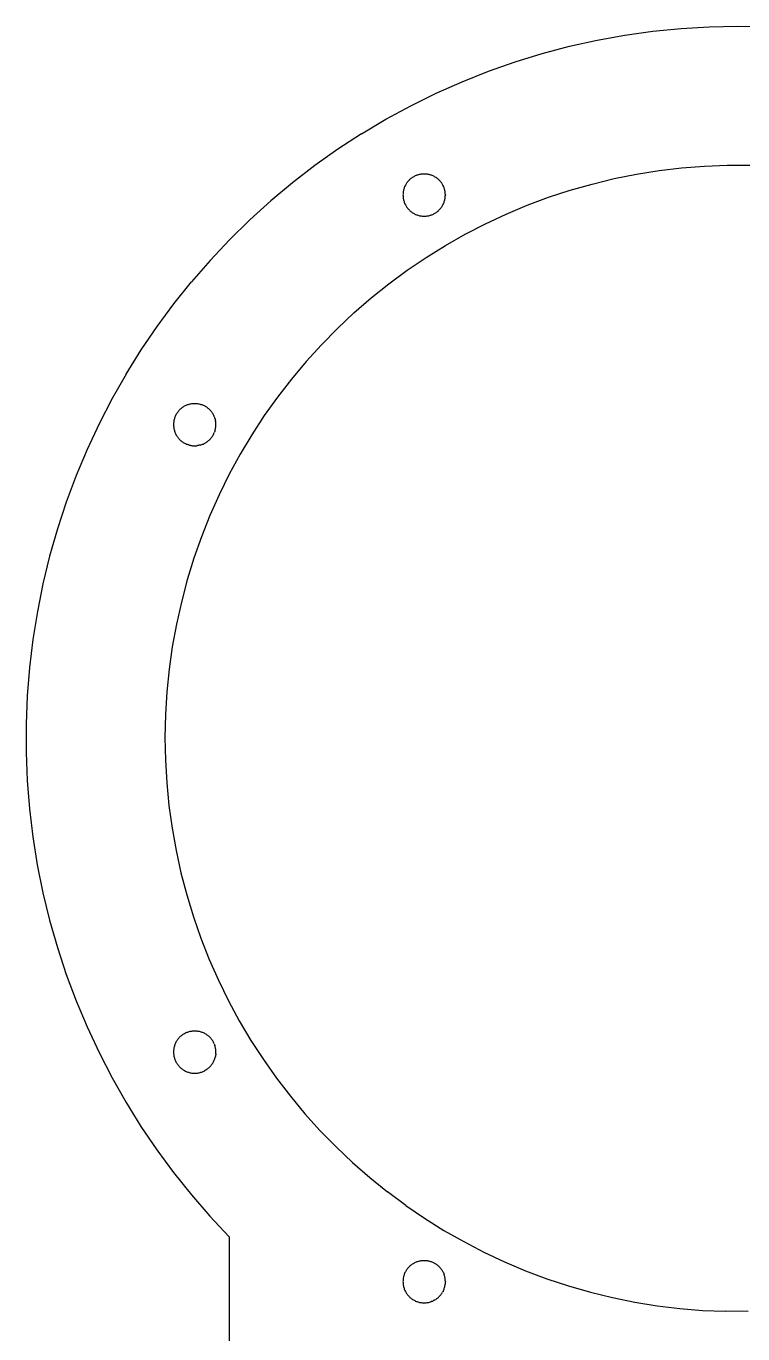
# Model space of a CAD drawing. Header units: millimetres. Extents: x -50 to 192, y -197 to 32.
# Drawn here: x -42 to 0.3, y -141.1 to -64 of the extents above; entities that cross this region are included whole.
import ezdxf

# ---------------------------------------------------------------- set-up
doc = ezdxf.new("R2010")
doc.units = ezdxf.units.MM
doc.layers.add('FRONT_XZ', color=7, linetype='Continuous')

msp = doc.modelspace()

# ---------------------------------------------------------------- linework, layer by layer
at = {"layer": 'FRONT_XZ'}
for p, q in [((-1.67, -64.033), (0, -64)), ((0, -64), (1.67, -64.033)), ((-8.295, -64.827), (-6.652, -64.53)), ((-6.652, -64.53), (-4.998, -64.298)), ((-4.998, -64.298), (-3.337, -64.133)), ((-3.337, -64.133), (-1.67, -64.033)), ((-11.54, -65.616), (-9.925, -65.19)), ((-9.925, -65.19), (-8.295, -64.827)), ((-14.711, -66.661), (-13.136, -66.107)), ((-13.136, -66.107), (-11.54, -65.616)), ((-16.264, -67.277), (-14.711, -66.661)), ((-17.79, -67.954), (-16.264, -67.277)), ((-19.288, -68.691), (-17.79, -67.954)), ((-20.756, -69.487), (-19.288, -68.691)), ((-22.191, -70.341), (-20.756, -69.487)), ((-22.191, -70.341), (-23.591, -71.252)), ((-23.591, -71.252), (-24.954, -72.217)), ((-24.954, -72.217), (-26.277, -73.236)), ((-4.638, -72.52), (-3.303, -72.362)), ((-3.303, -72.362), (-1.963, -72.257)), ((-1.963, -72.257), (-0.62, -72.206)), ((-0.62, -72.206), (0.724, -72.208)), ((-26.277, -73.236), (-27.559, -74.306)), ((-19.534, -73.255), (-19.561, -73.297)), ((-19.505, -73.214), (-19.534, -73.255)), ((-19.475, -73.175), (-19.505, -73.214)), ((-19.443, -73.137), (-19.475, -73.175)), ((-19.41, -73.1), (-19.443, -73.137)), ((-19.41, -73.1), (-19.375, -73.064)), ((-19.375, -73.064), (-19.339, -73.03)), ((-19.339, -73.03), (-19.301, -72.998)), ((-19.301, -72.998), (-19.263, -72.967)), ((-19.263, -72.967), (-19.223, -72.937)), ((-19.223, -72.937), (-19.181, -72.909)), ((-19.181, -72.909), (-19.139, -72.883)), ((-19.139, -72.883), (-19.096, -72.858)), ((-19.096, -72.858), (-19.052, -72.836)), ((-19.052, -72.836), (-19.007, -72.814)), ((-19.007, -72.814), (-18.961, -72.795)), ((-18.961, -72.795), (-18.915, -72.778)), ((-18.915, -72.778), (-18.867, -72.762)), ((-18.867, -72.762), (-18.82, -72.749)), ((-18.82, -72.749), (-18.771, -72.737)), ((-18.771, -72.737), (-18.722, -72.727)), ((-18.722, -72.727), (-18.673, -72.719)), ((-18.673, -72.719), (-18.624, -72.713)), ((-18.624, -72.713), (-18.575, -72.709)), ((-18.575, -72.709), (-18.525, -72.707)), ((-18.525, -72.707), (-18.475, -72.707)), ((-18.475, -72.707), (-18.425, -72.709)), ((-18.425, -72.709), (-18.376, -72.713)), ((-18.376, -72.713), (-18.327, -72.719)), ((-18.327, -72.719), (-18.278, -72.727)), ((-18.278, -72.727), (-18.229, -72.737)), ((-18.229, -72.737), (-18.18, -72.749)), ((-18.18, -72.749), (-18.133, -72.762)), ((-18.133, -72.762), (-18.085, -72.778)), ((-18.085, -72.778), (-18.039, -72.795)), ((-18.039, -72.795), (-17.993, -72.814)), ((-17.993, -72.814), (-17.948, -72.836)), ((-17.948, -72.836), (-17.904, -72.858)), ((-17.904, -72.858), (-17.861, -72.883)), ((-17.861, -72.883), (-17.819, -72.909)), ((-17.819, -72.909), (-17.777, -72.937)), ((-17.777, -72.937), (-17.737, -72.967)), ((-17.737, -72.967), (-17.699, -72.998)), ((-17.699, -72.998), (-17.661, -73.03)), ((-17.661, -73.03), (-17.625, -73.064)), ((-17.625, -73.064), (-17.59, -73.1)), ((-17.59, -73.1), (-17.557, -73.137)), ((-17.557, -73.137), (-17.525, -73.175)), ((-17.525, -73.175), (-17.495, -73.214)), ((-17.495, -73.214), (-17.466, -73.255)), ((-17.439, -73.297), (-17.466, -73.255)), ((-8.589, -73.31), (-7.283, -72.994)), ((-7.283, -72.994), (-5.965, -72.731)), ((-5.965, -72.731), (-4.638, -72.52)), ((-19.749, -73.907), (-19.75, -73.957)), ((-19.75, -73.957), (-19.749, -74.007)), ((-19.746, -73.858), (-19.749, -73.907)), ((-19.749, -74.007), (-19.746, -74.056)), ((-19.741, -73.808), (-19.746, -73.858)), ((-19.734, -73.759), (-19.741, -73.808)), ((-19.725, -73.71), (-19.734, -73.759)), ((-19.715, -73.662), (-19.725, -73.71)), ((-19.702, -73.614), (-19.715, -73.662)), ((-19.687, -73.566), (-19.702, -73.614)), ((-19.671, -73.519), (-19.687, -73.566)), ((-19.652, -73.473), (-19.671, -73.519)), ((-19.632, -73.428), (-19.652, -73.473)), ((-19.61, -73.383), (-19.632, -73.428)), ((-19.587, -73.339), (-19.61, -73.383)), ((-19.561, -73.297), (-19.587, -73.339)), ((-17.413, -73.339), (-17.439, -73.297)), ((-17.39, -73.383), (-17.413, -73.339)), ((-17.368, -73.428), (-17.39, -73.383)), ((-17.348, -73.473), (-17.368, -73.428)), ((-17.329, -73.519), (-17.348, -73.473)), ((-17.313, -73.566), (-17.329, -73.519)), ((-17.298, -73.614), (-17.313, -73.566)), ((-17.285, -73.662), (-17.298, -73.614)), ((-17.275, -73.71), (-17.285, -73.662)), ((-17.266, -73.759), (-17.275, -73.71)), ((-17.259, -73.808), (-17.266, -73.759)), ((-17.254, -73.858), (-17.259, -73.808)), ((-17.251, -73.907), (-17.254, -73.858)), ((-17.254, -74.056), (-17.251, -74.007)), ((-17.251, -73.907), (-17.25, -73.957)), ((-17.25, -73.957), (-17.251, -74.007)), ((-11.16, -74.095), (-9.882, -73.677)), ((-9.882, -73.677), (-8.589, -73.31)), ((-28.797, -75.427), (-27.559, -74.306)), ((-19.746, -74.056), (-19.741, -74.106)), ((-19.741, -74.106), (-19.734, -74.155)), ((-19.734, -74.155), (-19.725, -74.204)), ((-19.725, -74.204), (-19.715, -74.252)), ((-19.715, -74.252), (-19.702, -74.301)), ((-19.702, -74.301), (-19.687, -74.348)), ((-19.687, -74.348), (-19.671, -74.395)), ((-19.671, -74.395), (-19.652, -74.441)), ((-19.652, -74.441), (-19.632, -74.487)), ((-19.632, -74.487), (-19.61, -74.531)), ((-19.61, -74.531), (-19.587, -74.575)), ((-19.587, -74.575), (-19.561, -74.618)), ((-19.561, -74.618), (-19.534, -74.659)), ((-19.534, -74.659), (-19.505, -74.7)), ((-19.505, -74.7), (-19.475, -74.739)), ((-19.475, -74.739), (-19.443, -74.777)), ((-19.443, -74.777), (-19.41, -74.814)), ((-17.59, -74.814), (-17.557, -74.777)), ((-17.557, -74.777), (-17.525, -74.739)), ((-17.525, -74.739), (-17.495, -74.7)), ((-17.495, -74.7), (-17.466, -74.659)), ((-17.466, -74.659), (-17.439, -74.618)), ((-17.439, -74.618), (-17.413, -74.575)), ((-17.413, -74.575), (-17.39, -74.531)), ((-17.39, -74.531), (-17.368, -74.487)), ((-17.368, -74.487), (-17.348, -74.441)), ((-17.348, -74.441), (-17.329, -74.395)), ((-17.329, -74.395), (-17.313, -74.348)), ((-17.313, -74.348), (-17.298, -74.301)), ((-17.298, -74.301), (-17.285, -74.252)), ((-17.285, -74.252), (-17.275, -74.204)), ((-17.275, -74.204), (-17.266, -74.155)), ((-17.266, -74.155), (-17.259, -74.106)), ((-17.259, -74.106), (-17.254, -74.056)), ((-13.659, -75.083), (-12.419, -74.564)), ((-12.419, -74.564), (-11.16, -74.095)), ((-28.797, -75.427), (-29.99, -76.596)), ((-19.41, -74.814), (-19.375, -74.85)), ((-19.375, -74.85), (-19.339, -74.884)), ((-19.339, -74.884), (-19.301, -74.916)), ((-19.301, -74.916), (-19.263, -74.947)), ((-19.263, -74.947), (-19.223, -74.977)), ((-19.223, -74.977), (-19.181, -75.005)), ((-19.181, -75.005), (-19.139, -75.031)), ((-19.139, -75.031), (-19.096, -75.056)), ((-19.096, -75.056), (-19.052, -75.079)), ((-19.052, -75.079), (-19.007, -75.1)), ((-19.007, -75.1), (-18.961, -75.119)), ((-18.961, -75.119), (-18.915, -75.136)), ((-18.915, -75.136), (-18.867, -75.152)), ((-18.867, -75.152), (-18.82, -75.166)), ((-18.82, -75.166), (-18.771, -75.177)), ((-18.771, -75.177), (-18.722, -75.187)), ((-18.722, -75.187), (-18.673, -75.195)), ((-18.673, -75.195), (-18.624, -75.201)), ((-18.624, -75.201), (-18.575, -75.205)), ((-18.575, -75.205), (-18.525, -75.207)), ((-18.525, -75.207), (-18.475, -75.207)), ((-18.475, -75.207), (-18.425, -75.205)), ((-18.425, -75.205), (-18.376, -75.201)), ((-18.376, -75.201), (-18.327, -75.195)), ((-18.327, -75.195), (-18.278, -75.187)), ((-18.278, -75.187), (-18.229, -75.177)), ((-18.229, -75.177), (-18.18, -75.166)), ((-18.18, -75.166), (-18.133, -75.152)), ((-18.133, -75.152), (-18.085, -75.136)), ((-18.085, -75.136), (-18.039, -75.119)), ((-18.039, -75.119), (-17.993, -75.1)), ((-17.993, -75.1), (-17.948, -75.079)), ((-17.948, -75.079), (-17.904, -75.056)), ((-17.904, -75.056), (-17.861, -75.031)), ((-17.861, -75.031), (-17.819, -75.005)), ((-17.819, -75.005), (-17.777, -74.977)), ((-17.777, -74.977), (-17.737, -74.947)), ((-17.737, -74.947), (-17.699, -74.916)), ((-17.699, -74.916), (-17.661, -74.884)), ((-17.661, -74.884), (-17.625, -74.85)), ((-17.625, -74.85), (-17.59, -74.814)), ((-14.877, -75.65), (-13.659, -75.083)), ((-17.242, -76.928), (-16.072, -76.266)), ((-16.072, -76.266), (-14.877, -75.65)), ((-29.99, -76.596), (-31.135, -77.811)), ((-18.384, -77.637), (-17.242, -76.928)), ((-31.135, -77.811), (-32.231, -79.071)), ((-19.497, -78.39), (-18.384, -77.637)), ((-20.579, -79.187), (-19.497, -78.39)), ((-33.276, -80.373), (-32.231, -79.071)), ((-21.629, -80.026), (-20.579, -79.187)), ((-22.644, -80.907), (-21.629, -80.026)), ((-34.268, -81.716), (-33.276, -80.373)), ((-23.624, -81.827), (-22.644, -80.907)), ((-35.206, -83.098), (-34.268, -81.716)), ((-23.624, -81.827), (-24.567, -82.785)), ((-36.089, -84.516), (-35.206, -83.098)), ((-24.567, -82.785), (-25.47, -83.78)), ((-25.47, -83.78), (-26.333, -84.81)), ((-36.089, -84.516), (-36.915, -85.967)), ((-26.333, -84.81), (-27.155, -85.874)), ((-36.915, -85.967), (-37.682, -87.45)), ((-32.595, -86.378), (-32.55, -86.357)), ((-32.55, -86.357), (-32.504, -86.338)), ((-32.504, -86.338), (-32.457, -86.321)), ((-32.457, -86.321), (-32.41, -86.305)), ((-32.41, -86.305), (-32.362, -86.292)), ((-32.362, -86.292), (-32.314, -86.28)), ((-32.314, -86.28), (-32.265, -86.27)), ((-32.265, -86.27), (-32.216, -86.262)), ((-32.216, -86.262), (-32.167, -86.256)), ((-32.167, -86.256), (-32.117, -86.252)), ((-32.117, -86.252), (-32.068, -86.25)), ((-32.068, -86.25), (-32.018, -86.25)), ((-32.018, -86.25), (-31.968, -86.252)), ((-31.968, -86.252), (-31.919, -86.256)), ((-31.919, -86.256), (-31.87, -86.262)), ((-31.87, -86.262), (-31.82, -86.27)), ((-31.82, -86.27), (-31.772, -86.28)), ((-31.772, -86.28), (-31.723, -86.292)), ((-31.723, -86.292), (-31.676, -86.305)), ((-31.676, -86.305), (-31.628, -86.321)), ((-31.628, -86.321), (-31.582, -86.338)), ((-31.582, -86.338), (-31.536, -86.357)), ((-31.536, -86.357), (-31.491, -86.378)), ((-27.155, -85.874), (-27.934, -86.97)), ((-33.23, -87.109), (-33.245, -87.157)), ((-33.214, -87.062), (-33.23, -87.109)), ((-33.195, -87.016), (-33.214, -87.062)), ((-33.175, -86.97), (-33.195, -87.016)), ((-33.153, -86.926), (-33.175, -86.97)), ((-33.13, -86.882), (-33.153, -86.926)), ((-33.104, -86.839), (-33.13, -86.882)), ((-33.077, -86.798), (-33.104, -86.839)), ((-33.048, -86.757), (-33.077, -86.798)), ((-33.018, -86.718), (-33.048, -86.757)), ((-32.986, -86.68), (-33.018, -86.718)), ((-32.953, -86.643), (-32.986, -86.68)), ((-32.953, -86.643), (-32.918, -86.607)), ((-32.918, -86.607), (-32.882, -86.573)), ((-32.882, -86.573), (-32.844, -86.541)), ((-32.844, -86.541), (-32.806, -86.51)), ((-32.806, -86.51), (-32.766, -86.48)), ((-32.766, -86.48), (-32.724, -86.452)), ((-32.724, -86.452), (-32.682, -86.426)), ((-32.682, -86.426), (-32.639, -86.401)), ((-32.639, -86.401), (-32.595, -86.378)), ((-31.491, -86.378), (-31.447, -86.401)), ((-31.447, -86.401), (-31.404, -86.426)), ((-31.361, -86.452), (-31.404, -86.426)), ((-31.32, -86.48), (-31.361, -86.452)), ((-31.32, -86.48), (-31.28, -86.51)), ((-31.28, -86.51), (-31.242, -86.541)), ((-31.204, -86.573), (-31.242, -86.541)), ((-31.168, -86.607), (-31.204, -86.573)), ((-31.133, -86.643), (-31.168, -86.607)), ((-31.133, -86.643), (-31.1, -86.68)), ((-31.1, -86.68), (-31.068, -86.718)), ((-31.038, -86.757), (-31.068, -86.718)), ((-31.009, -86.798), (-31.038, -86.757)), ((-30.982, -86.839), (-31.009, -86.798)), ((-30.956, -86.882), (-30.982, -86.839)), ((-30.933, -86.926), (-30.956, -86.882)), ((-30.911, -86.97), (-30.933, -86.926)), ((-30.89, -87.016), (-30.911, -86.97)), ((-30.872, -87.062), (-30.89, -87.016)), ((-30.856, -87.109), (-30.872, -87.062)), ((-30.841, -87.157), (-30.856, -87.109)), ((-27.934, -86.97), (-28.668, -88.095)), ((-37.682, -87.45), (-38.389, -88.963)), ((-33.292, -87.45), (-33.293, -87.5)), ((-33.293, -87.5), (-33.292, -87.55)), ((-33.289, -87.401), (-33.292, -87.45)), ((-33.292, -87.55), (-33.289, -87.599)), ((-33.284, -87.351), (-33.289, -87.401)), ((-33.289, -87.599), (-33.284, -87.649)), ((-33.277, -87.302), (-33.284, -87.351)), ((-33.284, -87.649), (-33.277, -87.698)), ((-33.268, -87.253), (-33.277, -87.302)), ((-33.277, -87.698), (-33.268, -87.747)), ((-33.258, -87.205), (-33.268, -87.253)), ((-33.268, -87.747), (-33.258, -87.795)), ((-33.245, -87.157), (-33.258, -87.205)), ((-33.258, -87.795), (-33.245, -87.843)), ((-33.245, -87.843), (-33.23, -87.891)), ((-33.23, -87.891), (-33.214, -87.938)), ((-30.856, -87.891), (-30.872, -87.938)), ((-30.841, -87.843), (-30.856, -87.891)), ((-30.841, -87.157), (-30.828, -87.205)), ((-30.841, -87.843), (-30.828, -87.795)), ((-30.828, -87.205), (-30.818, -87.253)), ((-30.828, -87.795), (-30.818, -87.747)), ((-30.809, -87.302), (-30.818, -87.253)), ((-30.818, -87.747), (-30.809, -87.698)), ((-30.802, -87.351), (-30.809, -87.302)), ((-30.809, -87.698), (-30.802, -87.649)), ((-30.797, -87.401), (-30.802, -87.351)), ((-30.802, -87.649), (-30.797, -87.599)), ((-30.794, -87.45), (-30.797, -87.401)), ((-30.797, -87.599), (-30.794, -87.55)), ((-30.793, -87.5), (-30.794, -87.45)), ((-30.794, -87.55), (-30.793, -87.5)), ((-33.214, -87.938), (-33.195, -87.984)), ((-33.195, -87.984), (-33.175, -88.03)), ((-33.175, -88.03), (-33.153, -88.074)), ((-33.153, -88.074), (-33.13, -88.118)), ((-33.13, -88.118), (-33.104, -88.161)), ((-33.104, -88.161), (-33.077, -88.202)), ((-33.077, -88.202), (-33.048, -88.243)), ((-33.048, -88.243), (-33.018, -88.282)), ((-33.018, -88.282), (-32.986, -88.32)), ((-32.986, -88.32), (-32.953, -88.357)), ((-32.953, -88.357), (-32.918, -88.393)), ((-32.918, -88.393), (-32.882, -88.427)), ((-32.882, -88.427), (-32.844, -88.459)), ((-32.844, -88.459), (-32.806, -88.49)), ((-32.806, -88.49), (-32.766, -88.52)), ((-32.766, -88.52), (-32.724, -88.548)), ((-32.724, -88.548), (-32.682, -88.574)), ((-32.682, -88.574), (-32.639, -88.599)), ((-32.639, -88.599), (-32.595, -88.622)), ((-32.595, -88.622), (-32.55, -88.643)), ((-32.55, -88.643), (-32.504, -88.662)), ((-32.504, -88.662), (-32.457, -88.679)), ((-32.41, -88.695), (-32.457, -88.679)), ((-31.676, -88.695), (-31.628, -88.679)), ((-31.628, -88.679), (-31.582, -88.662)), ((-31.582, -88.662), (-31.536, -88.643)), ((-31.536, -88.643), (-31.491, -88.622)), ((-31.491, -88.622), (-31.447, -88.599)), ((-31.447, -88.599), (-31.404, -88.574)), ((-31.404, -88.574), (-31.361, -88.548)), ((-31.361, -88.548), (-31.32, -88.52)), ((-31.32, -88.52), (-31.28, -88.49)), ((-31.242, -88.459), (-31.28, -88.49)), ((-31.204, -88.427), (-31.242, -88.459)), ((-31.204, -88.427), (-31.168, -88.393)), ((-31.168, -88.393), (-31.133, -88.357)), ((-31.133, -88.357), (-31.1, -88.32)), ((-31.1, -88.32), (-31.068, -88.282)), ((-31.068, -88.282), (-31.038, -88.243)), ((-31.038, -88.243), (-31.009, -88.202)), ((-31.009, -88.202), (-30.982, -88.161)), ((-30.982, -88.161), (-30.956, -88.118)), ((-30.956, -88.118), (-30.933, -88.074)), ((-30.933, -88.074), (-30.911, -88.03)), ((-30.911, -88.03), (-30.89, -87.984)), ((-30.89, -87.984), (-30.872, -87.938)), ((-28.668, -88.095), (-29.357, -89.249)), ((-38.389, -88.963), (-39.036, -90.502)), ((-32.362, -88.708), (-32.41, -88.695)), ((-32.362, -88.708), (-32.314, -88.72)), ((-32.314, -88.72), (-32.265, -88.73)), ((-32.265, -88.73), (-32.216, -88.738)), ((-32.216, -88.738), (-32.167, -88.744)), ((-32.167, -88.744), (-32.117, -88.748)), ((-32.117, -88.748), (-32.068, -88.75)), ((-32.068, -88.75), (-32.018, -88.75)), ((-32.018, -88.75), (-31.968, -88.748)), ((-31.968, -88.748), (-31.919, -88.744)), ((-31.87, -88.738), (-31.919, -88.744)), ((-31.82, -88.73), (-31.87, -88.738)), ((-31.772, -88.72), (-31.82, -88.73)), ((-31.723, -88.708), (-31.772, -88.72)), ((-31.723, -88.708), (-31.676, -88.695)), ((-29.357, -89.249), (-30, -90.43)), ((-39.036, -90.502), (-39.621, -92.067)), ((-30, -90.43), (-30.595, -91.635)), ((-30.595, -91.635), (-31.142, -92.862)), ((-39.621, -92.067), (-40.144, -93.653)), ((-31.142, -92.862), (-31.64, -94.111)), ((-40.144, -93.653), (-40.603, -95.258)), ((-31.64, -94.111), (-32.088, -95.378)), ((-40.603, -95.258), (-40.998, -96.881)), ((-32.088, -95.378), (-32.485, -96.662)), ((-40.998, -96.881), (-41.328, -98.518)), ((-32.485, -96.662), (-32.83, -97.961)), ((-41.328, -98.518), (-41.593, -100.166)), ((-32.83, -97.961), (-33.124, -99.273)), ((-33.124, -99.273), (-33.365, -100.595)), ((-41.593, -100.166), (-41.792, -101.824)), ((-33.365, -100.595), (-33.554, -101.925)), ((-41.792, -101.824), (-41.925, -103.489)), ((-33.554, -101.925), (-33.689, -103.263)), ((-33.689, -103.263), (-33.771, -104.604)), ((-41.925, -103.489), (-41.992, -105.158)), ((-33.771, -104.604), (-33.8, -105.948)), ((-41.992, -105.158), (-41.992, -106.828)), ((-33.8, -105.948), (-33.775, -107.292)), ((-41.992, -106.828), (-41.926, -108.496)), ((-33.775, -107.292), (-33.697, -108.634)), ((-41.926, -108.496), (-41.793, -110.161)), ((-33.697, -108.634), (-33.566, -109.971)), ((-41.793, -110.161), (-41.595, -111.819)), ((-33.566, -109.971), (-33.381, -111.302)), ((-41.595, -111.819), (-41.331, -113.468)), ((-33.381, -111.302), (-33.144, -112.625)), ((-33.144, -112.625), (-32.855, -113.938)), ((-41.331, -113.468), (-41.001, -115.105)), ((-32.855, -113.938), (-32.513, -115.238)), ((-41.001, -115.105), (-40.607, -116.728)), ((-32.513, -115.238), (-32.12, -116.523)), ((-40.607, -116.728), (-40.148, -118.333)), ((-32.12, -116.523), (-31.676, -117.792)), ((-31.676, -117.792), (-31.183, -119.042)), ((-40.148, -118.333), (-39.626, -119.92)), ((-31.183, -119.042), (-30.639, -120.271)), ((-39.626, -119.92), (-39.042, -121.484)), ((-30.639, -120.271), (-30.048, -121.478)), ((-39.042, -121.484), (-38.395, -123.024)), ((-30.048, -121.478), (-29.409, -122.66)), ((-38.395, -123.024), (-37.688, -124.536)), ((-32.639, -123.401), (-32.595, -123.378)), ((-32.595, -123.378), (-32.55, -123.357)), ((-32.55, -123.357), (-32.504, -123.338)), ((-32.504, -123.338), (-32.457, -123.321)), ((-32.457, -123.321), (-32.41, -123.305)), ((-32.41, -123.305), (-32.362, -123.292)), ((-32.362, -123.292), (-32.314, -123.28)), ((-32.314, -123.28), (-32.265, -123.27)), ((-32.265, -123.27), (-32.216, -123.262)), ((-32.216, -123.262), (-32.167, -123.256)), ((-32.167, -123.256), (-32.117, -123.252)), ((-32.117, -123.252), (-32.068, -123.25)), ((-32.068, -123.25), (-32.018, -123.25)), ((-32.018, -123.25), (-31.968, -123.252)), ((-31.968, -123.252), (-31.919, -123.256)), ((-31.919, -123.256), (-31.87, -123.262)), ((-31.87, -123.262), (-31.82, -123.27)), ((-31.82, -123.27), (-31.772, -123.28)), ((-31.772, -123.28), (-31.723, -123.292)), ((-31.723, -123.292), (-31.676, -123.305)), ((-31.676, -123.305), (-31.628, -123.321)), ((-31.628, -123.321), (-31.582, -123.338)), ((-31.582, -123.338), (-31.536, -123.357)), ((-31.536, -123.357), (-31.491, -123.378)), ((-31.491, -123.378), (-31.447, -123.401)), ((-29.409, -122.66), (-28.723, -123.816)), ((-33.245, -124.157), (-33.258, -124.205)), ((-33.23, -124.109), (-33.245, -124.157)), ((-33.214, -124.062), (-33.23, -124.109)), ((-33.195, -124.016), (-33.214, -124.062)), ((-33.175, -123.97), (-33.195, -124.016)), ((-33.153, -123.926), (-33.175, -123.97)), ((-33.13, -123.882), (-33.153, -123.926)), ((-33.104, -123.839), (-33.13, -123.882)), ((-33.077, -123.798), (-33.104, -123.839)), ((-33.048, -123.757), (-33.077, -123.798)), ((-33.018, -123.718), (-33.048, -123.757)), ((-32.986, -123.68), (-33.018, -123.718)), ((-32.953, -123.643), (-32.986, -123.68)), ((-32.953, -123.643), (-32.918, -123.607)), ((-32.918, -123.607), (-32.882, -123.573)), ((-32.882, -123.573), (-32.844, -123.541)), ((-32.844, -123.541), (-32.806, -123.51)), ((-32.806, -123.51), (-32.766, -123.48)), ((-32.766, -123.48), (-32.724, -123.452)), ((-32.724, -123.452), (-32.682, -123.426)), ((-32.682, -123.426), (-32.639, -123.401)), ((-31.447, -123.401), (-31.404, -123.426)), ((-31.404, -123.426), (-31.361, -123.452)), ((-31.361, -123.452), (-31.32, -123.48)), ((-31.32, -123.48), (-31.28, -123.51)), ((-31.242, -123.541), (-31.28, -123.51)), ((-31.204, -123.573), (-31.242, -123.541)), ((-31.168, -123.607), (-31.204, -123.573)), ((-31.133, -123.643), (-31.168, -123.607)), ((-31.1, -123.68), (-31.133, -123.643)), ((-31.068, -123.718), (-31.1, -123.68)), ((-31.038, -123.757), (-31.068, -123.718)), ((-31.009, -123.798), (-31.038, -123.757)), ((-30.982, -123.839), (-31.009, -123.798)), ((-30.956, -123.882), (-30.982, -123.839)), ((-30.933, -123.926), (-30.956, -123.882)), ((-30.911, -123.97), (-30.933, -123.926)), ((-30.89, -124.016), (-30.911, -123.97)), ((-30.89, -124.016), (-30.872, -124.062)), ((-30.872, -124.062), (-30.856, -124.109)), ((-30.841, -124.157), (-30.856, -124.109)), ((-30.828, -124.205), (-30.841, -124.157)), ((-28.723, -123.816), (-27.992, -124.944)), ((-37.688, -124.536), (-36.922, -126.02)), ((-33.292, -124.45), (-33.293, -124.5)), ((-33.293, -124.5), (-33.292, -124.55)), ((-33.289, -124.401), (-33.292, -124.45)), ((-33.292, -124.55), (-33.289, -124.599)), ((-33.284, -124.351), (-33.289, -124.401)), ((-33.289, -124.599), (-33.284, -124.649)), ((-33.277, -124.302), (-33.284, -124.351)), ((-33.284, -124.649), (-33.277, -124.698)), ((-33.268, -124.253), (-33.277, -124.302)), ((-33.277, -124.698), (-33.268, -124.747)), ((-33.258, -124.205), (-33.268, -124.253)), ((-33.268, -124.747), (-33.258, -124.795)), ((-33.258, -124.795), (-33.245, -124.843)), ((-33.245, -124.843), (-33.23, -124.891)), ((-33.23, -124.891), (-33.214, -124.938)), ((-30.872, -124.938), (-30.856, -124.891)), ((-30.856, -124.891), (-30.841, -124.843)), ((-30.841, -124.843), (-30.828, -124.795)), ((-30.818, -124.253), (-30.828, -124.205)), ((-30.818, -124.747), (-30.828, -124.795)), ((-30.809, -124.302), (-30.818, -124.253)), ((-30.809, -124.698), (-30.818, -124.747)), ((-30.802, -124.351), (-30.809, -124.302)), ((-30.802, -124.649), (-30.809, -124.698)), ((-30.797, -124.401), (-30.802, -124.351)), ((-30.797, -124.599), (-30.802, -124.649)), ((-30.794, -124.45), (-30.797, -124.401)), ((-30.797, -124.599), (-30.794, -124.55)), ((-30.793, -124.5), (-30.794, -124.45)), ((-30.794, -124.55), (-30.793, -124.5)), ((-33.214, -124.938), (-33.195, -124.984)), ((-33.195, -124.984), (-33.175, -125.03)), ((-33.175, -125.03), (-33.153, -125.074)), ((-33.153, -125.074), (-33.13, -125.118)), ((-33.13, -125.118), (-33.104, -125.161)), ((-33.104, -125.161), (-33.077, -125.202)), ((-33.077, -125.202), (-33.048, -125.243)), ((-33.048, -125.243), (-33.018, -125.282)), ((-33.018, -125.282), (-32.986, -125.32)), ((-32.986, -125.32), (-32.953, -125.357)), ((-32.953, -125.357), (-32.918, -125.393)), ((-32.918, -125.393), (-32.882, -125.427)), ((-32.882, -125.427), (-32.844, -125.459)), ((-32.844, -125.459), (-32.806, -125.49)), ((-32.806, -125.49), (-32.766, -125.52)), ((-32.766, -125.52), (-32.724, -125.548)), ((-32.724, -125.548), (-32.682, -125.574)), ((-32.682, -125.574), (-32.639, -125.599)), ((-32.639, -125.599), (-32.595, -125.622)), ((-32.595, -125.622), (-32.55, -125.643)), ((-32.55, -125.643), (-32.504, -125.662)), ((-32.504, -125.662), (-32.457, -125.679)), ((-32.457, -125.679), (-32.41, -125.695)), ((-32.41, -125.695), (-32.362, -125.708)), ((-31.723, -125.708), (-31.676, -125.695)), ((-31.676, -125.695), (-31.628, -125.679)), ((-31.628, -125.679), (-31.582, -125.662)), ((-31.582, -125.662), (-31.536, -125.643)), ((-31.536, -125.643), (-31.491, -125.622)), ((-31.447, -125.599), (-31.491, -125.622)), ((-31.404, -125.574), (-31.447, -125.599)), ((-31.404, -125.574), (-31.361, -125.548)), ((-31.361, -125.548), (-31.32, -125.52)), ((-31.32, -125.52), (-31.28, -125.49)), ((-31.28, -125.49), (-31.242, -125.459)), ((-31.242, -125.459), (-31.204, -125.427)), ((-31.204, -125.427), (-31.168, -125.393)), ((-31.168, -125.393), (-31.133, -125.357)), ((-31.133, -125.357), (-31.1, -125.32)), ((-31.068, -125.282), (-31.1, -125.32)), ((-31.038, -125.243), (-31.068, -125.282)), ((-31.038, -125.243), (-31.009, -125.202)), ((-31.009, -125.202), (-30.982, -125.161)), ((-30.982, -125.161), (-30.956, -125.118)), ((-30.956, -125.118), (-30.933, -125.074)), ((-30.933, -125.074), (-30.911, -125.03)), ((-30.911, -125.03), (-30.89, -124.984)), ((-30.89, -124.984), (-30.872, -124.938)), ((-27.992, -124.944), (-27.217, -126.042)), ((-36.922, -126.02), (-36.097, -127.472)), ((-32.362, -125.708), (-32.314, -125.72)), ((-32.314, -125.72), (-32.265, -125.73)), ((-32.265, -125.73), (-32.216, -125.738)), ((-32.216, -125.738), (-32.167, -125.744)), ((-32.167, -125.744), (-32.117, -125.748)), ((-32.117, -125.748), (-32.068, -125.75)), ((-32.068, -125.75), (-32.018, -125.75)), ((-32.018, -125.75), (-31.968, -125.748)), ((-31.968, -125.748), (-31.919, -125.744)), ((-31.919, -125.744), (-31.87, -125.738)), ((-31.87, -125.738), (-31.82, -125.73)), ((-31.82, -125.73), (-31.772, -125.72)), ((-31.772, -125.72), (-31.723, -125.708)), ((-27.217, -126.042), (-26.398, -127.108)), ((-26.398, -127.108), (-25.538, -128.141)), ((-36.097, -127.472), (-35.215, -128.89)), ((-25.538, -128.141), (-24.638, -129.139)), ((-35.215, -128.89), (-34.277, -130.271)), ((-24.638, -129.139), (-23.699, -130.1)), ((-34.277, -130.271), (-33.285, -131.615)), ((-23.699, -130.1), (-22.722, -131.023)), ((-22.722, -131.023), (-21.709, -131.907)), ((-33.285, -131.615), (-32.24, -132.918)), ((-21.709, -131.907), (-20.662, -132.749)), ((-32.24, -132.918), (-31.145, -134.178)), ((-19.582, -133.55), (-20.662, -132.749)), ((-31.145, -134.178), (-30, -135.394)), ((-19.582, -133.55), (-18.471, -134.306)), ((-18.471, -134.306), (-17.331, -135.018)), ((-30, -135.394), (-30, -148)), ((-17.331, -135.018), (-16.164, -135.684)), ((-16.164, -135.684), (-14.971, -136.304)), ((-14.971, -136.304), (-13.754, -136.875)), ((-19.475, -137.261), (-19.505, -137.3)), ((-19.443, -137.223), (-19.475, -137.261)), ((-19.41, -137.186), (-19.443, -137.223)), ((-19.41, -137.186), (-19.375, -137.15)), ((-19.375, -137.15), (-19.339, -137.116)), ((-19.339, -137.116), (-19.301, -137.084)), ((-19.301, -137.084), (-19.263, -137.053)), ((-19.263, -137.053), (-19.223, -137.023)), ((-19.223, -137.023), (-19.181, -136.995)), ((-19.181, -136.995), (-19.139, -136.969)), ((-19.139, -136.969), (-19.096, -136.944)), ((-19.096, -136.944), (-19.052, -136.921)), ((-19.052, -136.921), (-19.007, -136.9)), ((-19.007, -136.9), (-18.961, -136.881)), ((-18.961, -136.881), (-18.915, -136.864)), ((-18.915, -136.864), (-18.867, -136.848)), ((-18.867, -136.848), (-18.82, -136.834)), ((-18.82, -136.834), (-18.771, -136.823)), ((-18.771, -136.823), (-18.722, -136.813)), ((-18.722, -136.813), (-18.673, -136.805)), ((-18.673, -136.805), (-18.624, -136.799)), ((-18.624, -136.799), (-18.575, -136.795)), ((-18.575, -136.795), (-18.525, -136.793)), ((-18.525, -136.793), (-18.475, -136.793)), ((-18.475, -136.793), (-18.425, -136.795)), ((-18.425, -136.795), (-18.376, -136.799)), ((-18.376, -136.799), (-18.327, -136.805)), ((-18.327, -136.805), (-18.278, -136.813)), ((-18.278, -136.813), (-18.229, -136.823)), ((-18.229, -136.823), (-18.18, -136.834)), ((-18.18, -136.834), (-18.133, -136.848)), ((-18.133, -136.848), (-18.085, -136.864)), ((-18.085, -136.864), (-18.039, -136.881)), ((-18.039, -136.881), (-17.993, -136.9)), ((-17.993, -136.9), (-17.948, -136.921)), ((-17.948, -136.921), (-17.904, -136.944)), ((-17.904, -136.944), (-17.861, -136.969)), ((-17.861, -136.969), (-17.819, -136.995)), ((-17.819, -136.995), (-17.777, -137.023)), ((-17.777, -137.023), (-17.737, -137.053)), ((-17.699, -137.084), (-17.737, -137.053)), ((-17.699, -137.084), (-17.661, -137.116)), ((-17.661, -137.116), (-17.625, -137.15)), ((-17.625, -137.15), (-17.59, -137.186)), ((-17.59, -137.186), (-17.557, -137.223)), ((-17.557, -137.223), (-17.525, -137.261)), ((-17.525, -137.261), (-17.495, -137.3)), ((-13.754, -136.875), (-12.516, -137.397)), ((-19.749, -137.993), (-19.75, -138.043)), ((-19.75, -138.043), (-19.749, -138.093)), ((-19.746, -137.944), (-19.749, -137.993)), ((-19.741, -137.894), (-19.746, -137.944)), ((-19.734, -137.845), (-19.741, -137.894)), ((-19.725, -137.796), (-19.734, -137.845)), ((-19.715, -137.748), (-19.725, -137.796)), ((-19.702, -137.699), (-19.715, -137.748)), ((-19.687, -137.652), (-19.702, -137.699)), ((-19.671, -137.605), (-19.687, -137.652)), ((-19.652, -137.559), (-19.671, -137.605)), ((-19.632, -137.513), (-19.652, -137.559)), ((-19.61, -137.469), (-19.632, -137.513)), ((-19.587, -137.425), (-19.61, -137.469)), ((-19.561, -137.382), (-19.587, -137.425)), ((-19.534, -137.341), (-19.561, -137.382)), ((-19.505, -137.3), (-19.534, -137.341)), ((-17.495, -137.3), (-17.466, -137.341)), ((-17.466, -137.341), (-17.439, -137.382)), ((-17.439, -137.382), (-17.413, -137.425)), ((-17.413, -137.425), (-17.39, -137.469)), ((-17.39, -137.469), (-17.368, -137.513)), ((-17.368, -137.513), (-17.348, -137.559)), ((-17.348, -137.559), (-17.329, -137.605)), ((-17.313, -137.652), (-17.329, -137.605)), ((-17.298, -137.699), (-17.313, -137.652)), ((-17.285, -137.748), (-17.298, -137.699)), ((-17.275, -137.796), (-17.285, -137.748)), ((-17.266, -137.845), (-17.275, -137.796)), ((-17.259, -137.894), (-17.266, -137.845)), ((-17.254, -137.944), (-17.259, -137.894)), ((-17.251, -137.993), (-17.254, -137.944)), ((-17.251, -137.993), (-17.25, -138.043)), ((-17.25, -138.043), (-17.251, -138.093)), ((-12.516, -137.397), (-11.258, -137.87)), ((-11.258, -137.87), (-9.982, -138.292)), ((-19.749, -138.093), (-19.746, -138.142)), ((-19.746, -138.142), (-19.741, -138.192)), ((-19.741, -138.192), (-19.734, -138.241)), ((-19.734, -138.241), (-19.725, -138.29)), ((-19.725, -138.29), (-19.715, -138.338)), ((-19.715, -138.338), (-19.702, -138.386)), ((-19.702, -138.386), (-19.687, -138.434)), ((-19.687, -138.434), (-19.671, -138.481)), ((-19.671, -138.481), (-19.652, -138.527)), ((-19.652, -138.527), (-19.632, -138.572)), ((-19.632, -138.572), (-19.61, -138.617)), ((-19.61, -138.617), (-19.587, -138.661)), ((-19.587, -138.661), (-19.561, -138.703)), ((-19.561, -138.703), (-19.534, -138.745)), ((-19.534, -138.745), (-19.505, -138.786)), ((-19.505, -138.786), (-19.475, -138.825)), ((-17.525, -138.825), (-17.495, -138.786)), ((-17.495, -138.786), (-17.466, -138.745)), ((-17.466, -138.745), (-17.439, -138.703)), ((-17.439, -138.703), (-17.413, -138.661)), ((-17.39, -138.617), (-17.413, -138.661)), ((-17.368, -138.572), (-17.39, -138.617)), ((-17.368, -138.572), (-17.348, -138.527)), ((-17.348, -138.527), (-17.329, -138.481)), ((-17.329, -138.481), (-17.313, -138.434)), ((-17.313, -138.434), (-17.298, -138.386)), ((-17.298, -138.386), (-17.285, -138.338)), ((-17.285, -138.338), (-17.275, -138.29)), ((-17.275, -138.29), (-17.266, -138.241)), ((-17.266, -138.241), (-17.259, -138.192)), ((-17.254, -138.142), (-17.259, -138.192)), ((-17.251, -138.093), (-17.254, -138.142)), ((-9.982, -138.292), (-8.69, -138.664)), ((-8.69, -138.664), (-7.385, -138.983)), ((-19.475, -138.825), (-19.443, -138.863)), ((-19.443, -138.863), (-19.41, -138.9)), ((-19.41, -138.9), (-19.375, -138.936)), ((-19.375, -138.936), (-19.339, -138.97)), ((-19.339, -138.97), (-19.301, -139.002)), ((-19.301, -139.002), (-19.263, -139.033)), ((-19.263, -139.033), (-19.223, -139.063)), ((-19.223, -139.063), (-19.181, -139.091)), ((-19.181, -139.091), (-19.139, -139.117)), ((-19.139, -139.117), (-19.096, -139.142)), ((-19.096, -139.142), (-19.052, -139.164)), ((-19.052, -139.164), (-19.007, -139.186)), ((-19.007, -139.186), (-18.961, -139.205)), ((-18.961, -139.205), (-18.915, -139.222)), ((-18.915, -139.222), (-18.867, -139.238)), ((-18.867, -139.238), (-18.82, -139.251)), ((-18.82, -139.251), (-18.771, -139.263)), ((-18.771, -139.263), (-18.722, -139.273)), ((-18.722, -139.273), (-18.673, -139.281)), ((-18.673, -139.281), (-18.624, -139.287)), ((-18.624, -139.287), (-18.575, -139.291)), ((-18.575, -139.291), (-18.525, -139.293)), ((-18.525, -139.293), (-18.475, -139.293)), ((-18.475, -139.293), (-18.425, -139.291)), ((-18.425, -139.291), (-18.376, -139.287)), ((-18.376, -139.287), (-18.327, -139.281)), ((-18.327, -139.281), (-18.278, -139.273)), ((-18.278, -139.273), (-18.229, -139.263)), ((-18.229, -139.263), (-18.18, -139.251)), ((-18.18, -139.251), (-18.133, -139.238)), ((-18.133, -139.238), (-18.085, -139.222)), ((-18.039, -139.205), (-18.085, -139.222)), ((-18.039, -139.205), (-17.993, -139.186)), ((-17.948, -139.164), (-17.993, -139.186)), ((-17.904, -139.142), (-17.948, -139.164)), ((-17.904, -139.142), (-17.861, -139.117)), ((-17.861, -139.117), (-17.819, -139.091)), ((-17.777, -139.063), (-17.819, -139.091)), ((-17.737, -139.033), (-17.777, -139.063)), ((-17.737, -139.033), (-17.699, -139.002)), ((-17.699, -139.002), (-17.661, -138.97)), ((-17.661, -138.97), (-17.625, -138.936)), ((-17.59, -138.9), (-17.625, -138.936)), ((-17.557, -138.863), (-17.59, -138.9)), ((-17.557, -138.863), (-17.525, -138.825)), ((-7.385, -138.983), (-6.068, -139.251)), ((-6.068, -139.251), (-4.741, -139.466)), ((-4.741, -139.466), (-3.407, -139.628)), ((-3.407, -139.628), (-2.067, -139.737)), ((-2.067, -139.737), (-0.724, -139.792)), ((0.62, -139.794), (-0.724, -139.792))]:
    msp.add_line(p, q, dxfattribs=at)

doc.saveas('drawing.dxf')
